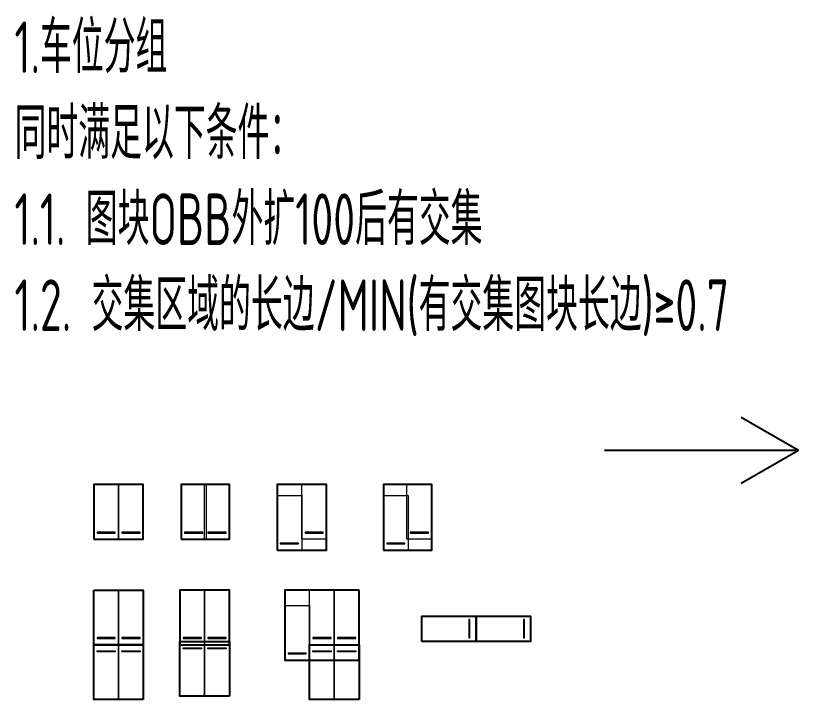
# Model space of a CAD drawing. Header units: millimetres. Extents: x -691095 to 2797013, y -349436 to 2050109.
# Drawn here: x 315642 to 391488, y 856248 to 922527 of the extents above; entities that cross this region are included whole.
import ezdxf

# ---------------------------------------------------------------- set-up
doc = ezdxf.new("R2010")
doc.units = ezdxf.units.MM
doc.header["$LTSCALE"] = 1000
doc.layers.add('AE-EQPM-CARS', color=250, linetype='Continuous')
doc.layers.add('注释', color=3, linetype='Continuous', plot=False)
doc.styles.add('TH-STYLE3', font='tssdeng.shx', dxfattribs={"width": 0.65, "bigfont": 'tssdchn.shx'})

# ---------------------------------------------------------------- blocks, each defined once
blk = doc.blocks.new('*U24')
at = {"linetype": 'Continuous', "lineweight": 15}
for points in [[(-1200, 0), (-1200, 5300), (1200, 5300), (1200, 0)], [(-884, 600), (884, 600), (884, 692), (-884, 692)]]:
    blk.add_lwpolyline(points, close=True, dxfattribs=at)

msp = doc.modelspace()

# ---------------------------------------------------------------- linework, layer by layer
at = {"layer": '注释', "color": 1}
for p in [(385959.06971, 883590.76972), (372719.27358, 880391.86946), (385959.06971, 877192.9692)]:
    msp.add_line(p, (391487.77492, 880391.86946), dxfattribs=at)
at = {"layer": '注释'}
for points in [[(323213.25453, 871761.86084), (328013.25453, 871761.86084), (328013.25453, 877061.86084), (323213.25453, 877061.86084)], [(331693.18966, 871761.86084), (336353.18966, 871761.86084), (336353.18966, 877061.86084), (331693.18966, 877061.86084)], [(340968.00408, 870711.65003), (345768.00408, 870711.65003), (345768.00408, 877061.86084), (340968.00408, 877061.86084)], [(351286.94235, 870711.65003), (355956.94235, 870711.65003), (355956.94235, 877061.86084), (351286.94235, 877061.86084)], [(323213.25453, 866848.18816), (328013.25453, 866848.18816), (328013.25453, 861548.18816), (323213.25453, 861548.18816)], [(331553.18966, 861548.18816), (336353.18966, 861548.18816), (336353.18966, 866848.18816), (331553.18966, 866848.18816)], [(348922.99175, 866848.18816), (341722.99175, 866848.18816), (341722.99175, 860048.18816), (348922.99175, 860048.18816)], [(354960.66052, 861895.87803), (360260.66052, 861895.87803), (360260.66052, 864295.87803), (354960.66052, 864295.87803)], [(360260.66052, 861895.87803), (365560.66052, 861895.87803), (365560.66052, 864295.87803), (360260.66052, 864295.87803)], [(336353.18966, 856548.18816), (331553.18966, 856548.18816), (331553.18966, 861848.18816), (336353.18966, 861848.18816)], [(328013.25453, 856248.18816), (323213.25453, 856248.18816), (323213.25453, 861548.18816), (328013.25453, 861548.18816)], [(348922.99175, 856248.18816), (344122.99175, 856248.18816), (344122.99175, 861548.18816), (348922.99175, 861548.18816)]]:
    msp.add_lwpolyline(points, close=True, dxfattribs=at)

# ---------------------------------------------------------------- block references
at = {"layer": 'AE-EQPM-CARS', "linetype": 'Continuous', "lineweight": 15}
for p in [(324413.25453, 871761.86084), (326813.25453, 871761.86084), (332893.18966, 871761.86084), (335153.18966, 871761.86084), (344568.00408, 871761.86084), (354756.94235, 871761.86084), (342168.00408, 870711.65003), (352486.94235, 870711.65003), (324413.25453, 861548.18816), (326813.25453, 861548.18816), (332753.18966, 861548.18816), (335153.18966, 861548.18816), (345322.99175, 861548.18816), (347722.99175, 861548.18816), (342922.99175, 860048.18816)]:
    msp.add_blockref('*U24', p, dxfattribs=at)
for p, rotation in [((360260.66052, 863095.87803), 90), ((365560.66052, 863095.87803), 90.00000000000001)]:
    msp.add_blockref('*U24', p, dxfattribs=dict(at, rotation=rotation))
at = {"layer": 'AE-EQPM-CARS', "linetype": 'Continuous', "lineweight": 15, "xscale": -1, "rotation": 180}
for p in [(332753.18966, 861848.18816), (335153.18966, 861848.18816), (324413.25453, 861548.18816), (326813.25453, 861548.18816), (345322.99175, 861548.18816), (347722.99175, 861548.18816)]:
    msp.add_blockref('*U24', p, dxfattribs=at)

# ---------------------------------------------------------------- texts
at = {"layer": '注释', "insert": (315531.55084, 921964.75545), "char_height": 5000, "width": 76269.6850394, "attachment_point": 1, "style": 'TH-STYLE3'}
msp.add_mtext('1.车位分组\\P同时满足以下条件：\\P1.1. 图块OBB外扩100后有交集\\P1.2. 交集区域的长边/MIN(有交集图块长边)≥0.7', dxfattribs=at)

doc.saveas('drawing.dxf')
